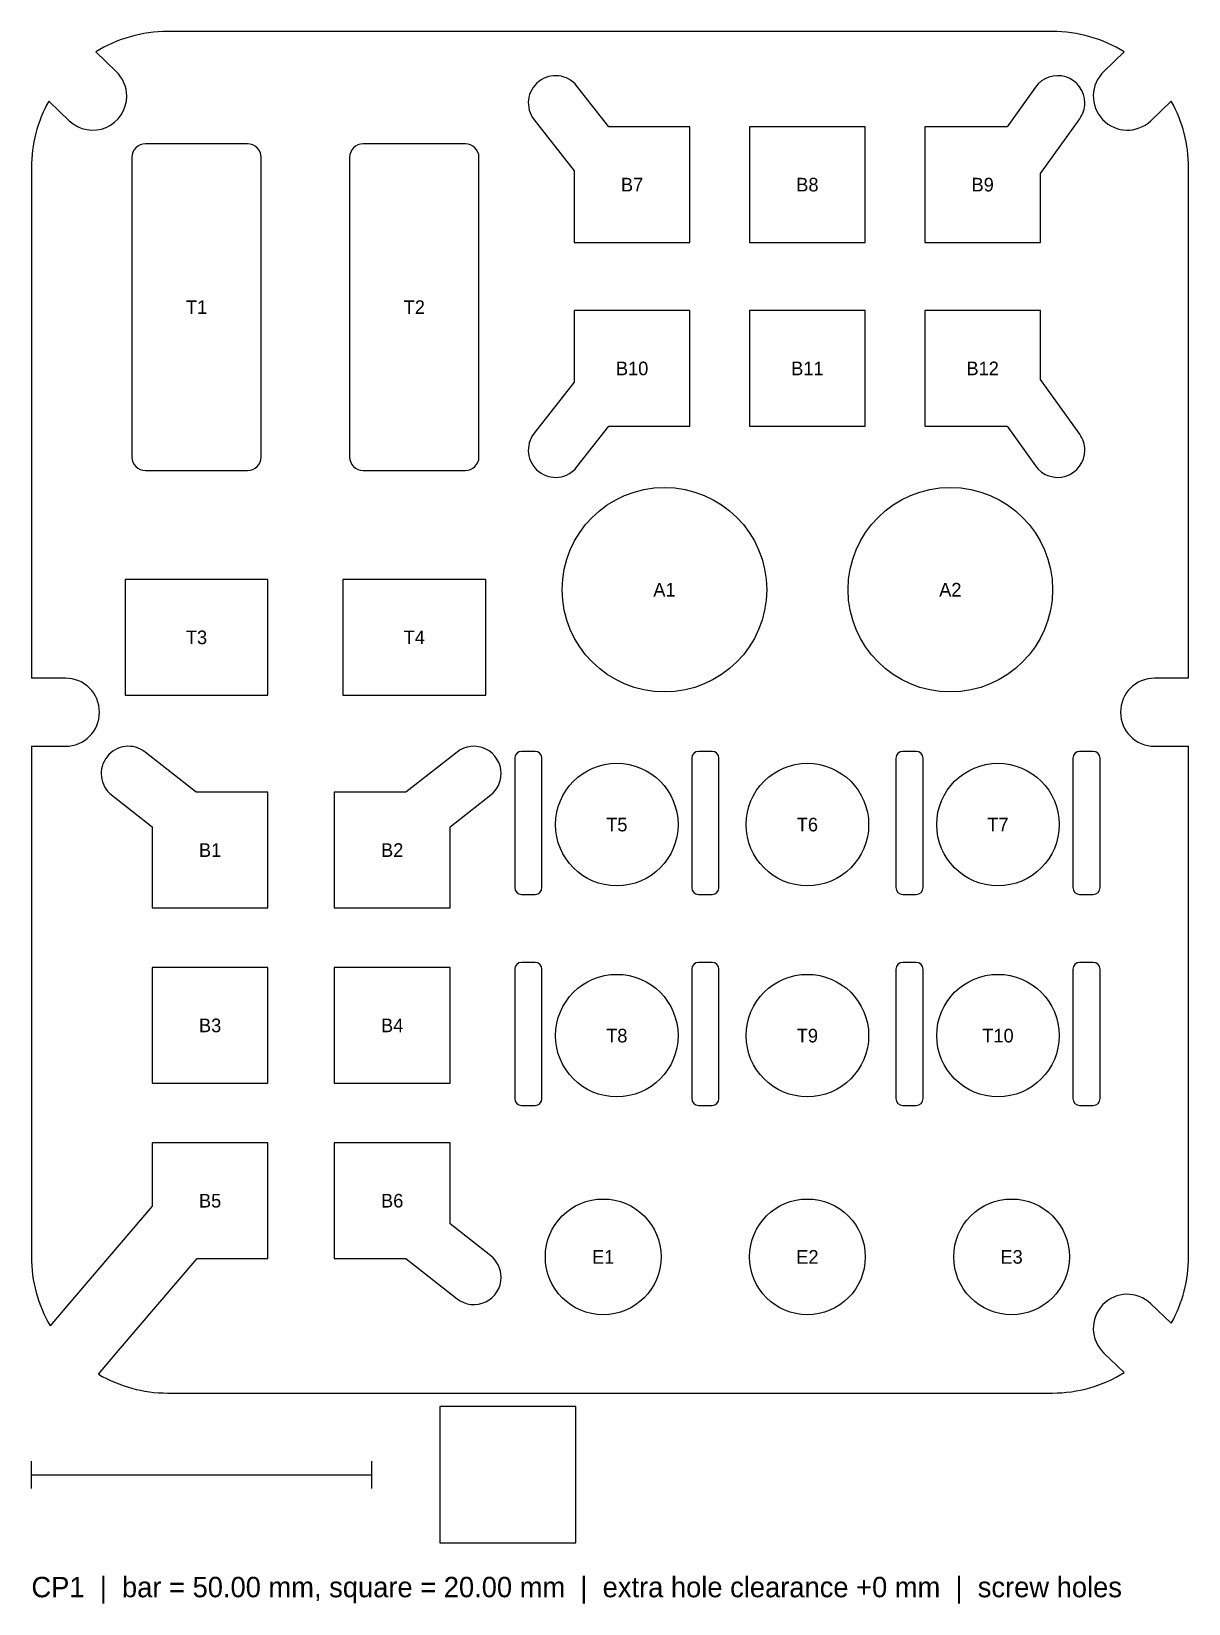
# Model space of a CAD drawing. Header units: millimetres. Extents: x 0 to 170, y -31 to 200.
import ezdxf
from ezdxf.enums import TextEntityAlignment as Align

# ---------------------------------------------------------------- set-up
doc = ezdxf.new("R2010")
doc.units = ezdxf.units.MM
for name, color, linetype in [('CHECK', 3, 'CONTINUOUS'), ('CUT', 1, 'CONTINUOUS'), ('IDS', 8, 'CONTINUOUS')]:
    doc.layers.add(name, color=color, linetype=linetype)

msp = doc.modelspace()

# ---------------------------------------------------------------- linework, layer by layer
at = {"layer": 'CHECK'}
for p, q in [((80, -2), (60, -2)), ((60, -2), (60, -22)), ((80, -22), (80, -2)), ((0, -14), (0, -10)), ((50, -14), (50, -10)), ((0, -12), (50, -12)), ((60, -22), (80, -22))]:
    msp.add_line(p, q, dxfattribs=at)
at = {"layer": 'CUT'}
for p, q in [((150, 200), (20, 200)), ((12.4452, 194.1236), (9.4374, 196.9833)), ((160.5626, 196.9833), (157.5548, 194.1236)), ((84.837, 186), (80.1453, 191.9713)), ((147.4951, 191.825), (143.3344, 186)), ((2.5357, 189.7468), (5.5548, 186.8764)), ((164.4452, 186.8764), (167.4643, 189.7468)), ((148.25, 179.1181), (154.0049, 187.175)), ((73.8547, 187.0287), (79.75, 179.5256)), ((96.75, 186), (84.837, 186)), ((96.75, 169), (96.75, 186)), ((122.5, 186), (105.5, 186)), ((105.5, 186), (105.5, 169)), ((122.5, 169), (122.5, 186)), ((143.3344, 186), (131.25, 186)), ((131.25, 186), (131.25, 169)), ((31.75, 183.5), (16.75, 183.5)), ((63.75, 183.5), (48.75, 183.5)), ((14.75, 181.5), (14.75, 137.5)), ((33.75, 137.5), (33.75, 181.5)), ((46.75, 181.5), (46.75, 137.5)), ((65.75, 137.5), (65.75, 181.5)), ((0, 180), (0, 105)), ((79.75, 179.5256), (79.75, 169)), ((148.25, 169), (148.25, 179.1181)), ((170, 105), (170, 180)), ((79.75, 169), (96.75, 169)), ((105.5, 169), (122.5, 169)), ((131.25, 169), (148.25, 169)), ((96.75, 159), (79.75, 159)), ((79.75, 159), (79.75, 148.4744)), ((96.75, 142), (96.75, 159)), ((122.5, 159), (105.5, 159)), ((105.5, 159), (105.5, 142)), ((122.5, 142), (122.5, 159)), ((148.25, 159), (131.25, 159)), ((131.25, 159), (131.25, 142)), ((148.25, 148.8819), (148.25, 159)), ((79.75, 148.4744), (73.8547, 140.9713)), ((154.0049, 140.825), (148.25, 148.8819)), ((80.1453, 136.0287), (84.837, 142)), ((84.837, 142), (96.75, 142)), ((105.5, 142), (122.5, 142)), ((131.25, 142), (143.3344, 142)), ((143.3344, 142), (147.4951, 136.175)), ((16.75, 135.5), (31.75, 135.5)), ((48.75, 135.5), (63.75, 135.5)), ((34.75, 119.5), (13.75, 119.5)), ((13.75, 119.5), (13.75, 102.5)), ((34.75, 102.5), (34.75, 119.5)), ((66.75, 119.5), (45.75, 119.5)), ((45.75, 119.5), (45.75, 102.5)), ((66.75, 102.5), (66.75, 119.5)), ((5, 105), (0, 105)), ((170, 105), (165, 105)), ((13.75, 102.5), (34.75, 102.5)), ((45.75, 102.5), (66.75, 102.5)), ((0, 95), (0, 20)), ((0, 95), (5, 95)), ((165, 95), (170, 95)), ((170, 20), (170, 95)), ((24.2244, 88.25), (16.7213, 94.1453)), ((62.5287, 94.1453), (55.0256, 88.25)), ((71, 93.25), (71, 74.25)), ((74, 94.25), (72, 94.25)), ((75, 74.25), (75, 93.25)), ((97, 93.25), (97, 74.25)), ((100, 94.25), (98, 94.25)), ((101, 74.25), (101, 93.25)), ((127, 93.25), (127, 74.25)), ((130, 94.25), (128, 94.25)), ((131, 74.25), (131, 93.25)), ((153, 93.25), (153, 74.25)), ((156, 94.25), (154, 94.25)), ((157, 74.25), (157, 93.25)), ((11.7787, 87.8547), (17.75, 83.163)), ((34.75, 88.25), (24.2244, 88.25)), ((34.75, 71.25), (34.75, 88.25)), ((55.0256, 88.25), (44.5, 88.25)), ((44.5, 88.25), (44.5, 71.25)), ((61.5, 83.163), (67.4713, 87.8547)), ((17.75, 83.163), (17.75, 71.25)), ((61.5, 71.25), (61.5, 83.163)), ((72, 73.25), (74, 73.25)), ((98, 73.25), (100, 73.25)), ((128, 73.25), (130, 73.25)), ((154, 73.25), (156, 73.25)), ((17.75, 71.25), (34.75, 71.25)), ((44.5, 71.25), (61.5, 71.25)), ((34.75, 62.5), (17.75, 62.5)), ((17.75, 62.5), (17.75, 45.5)), ((34.75, 45.5), (34.75, 62.5)), ((61.5, 62.5), (44.5, 62.5)), ((44.5, 62.5), (44.5, 45.5)), ((61.5, 45.5), (61.5, 62.5)), ((74, 63.25), (72, 63.25)), ((100, 63.25), (98, 63.25)), ((130, 63.25), (128, 63.25)), ((156, 63.25), (154, 63.25)), ((71, 62.25), (71, 43.25)), ((75, 43.25), (75, 62.25)), ((97, 62.25), (97, 43.25)), ((101, 43.25), (101, 62.25)), ((127, 62.25), (127, 43.25)), ((131, 43.25), (131, 62.25)), ((153, 62.25), (153, 43.25)), ((157, 43.25), (157, 62.25)), ((17.75, 45.5), (34.75, 45.5)), ((44.5, 45.5), (61.5, 45.5)), ((72, 42.25), (74, 42.25)), ((98, 42.25), (100, 42.25)), ((128, 42.25), (130, 42.25)), ((154, 42.25), (156, 42.25)), ((34.75, 36.75), (17.75, 36.75)), ((17.75, 36.75), (17.75, 27.4505)), ((34.75, 19.75), (34.75, 36.75)), ((61.5, 36.75), (44.5, 36.75)), ((44.5, 36.75), (44.5, 19.75)), ((61.5, 24.837), (61.5, 36.75)), ((17.75, 27.4505), (5.1964, 12.7465)), ((67.4713, 20.1453), (61.5, 24.837)), ((12.8016, 6.2535), (24.3244, 19.75)), ((24.3244, 19.75), (34.75, 19.75)), ((44.5, 19.75), (55.0256, 19.75)), ((55.0256, 19.75), (62.5287, 13.8547)), ((5.1964, 12.7465), (2.7492, 9.8802)), ((167.4643, 10.2532), (164.4452, 13.1236)), ((9.8334, 2.7768), (12.8016, 6.2535)), ((157.5548, 5.8764), (160.5626, 3.0167)), ((20, 0), (150, 0))]:
    msp.add_line(p, q, dxfattribs=at)
for centre, radius in [((93, 118), 15.019), ((135, 118), 15.019), ((86, 83.5), 9), ((114, 83.5), 9), ((142, 83.5), 9), ((86, 52.5), 9), ((114, 52.5), 9), ((142, 52.5), 9), ((84, 20), 8.5), ((114, 20), 8.5), ((144, 20), 8.5)]:
    msp.add_circle(centre, radius, dxfattribs=at)
for centre, radius, start, end in [((20, 180), 20, 90, 121.8791), ((150, 180), 20, 58.1209, 90), ((9, 190.5), 5, 0, 46.4458), ((161, 190.5), 5, 133.5542, 313.5542), ((77, 189.5), 4, 38.1572, 218.1572), ((150.75, 189.5), 4, 0, 144.4623), ((20, 180), 20, 150.8341, 180), ((9, 190.5), 5, 226.4458, 0), ((150.75, 189.5), 4, 324.4623, 0), ((150, 180), 20, 0, 29.1659), ((16.75, 181.5), 2, 90, 180), ((31.75, 181.5), 2, 0, 90), ((48.75, 181.5), 2, 90, 180), ((63.75, 181.5), 2, 0, 90), ((77, 138.5), 4, 141.8428, 321.8428), ((150.75, 138.5), 4, 0, 35.5377), ((16.75, 137.5), 2, 180, 270), ((31.75, 137.5), 2, 270, 0), ((48.75, 137.5), 2, 180, 270), ((63.75, 137.5), 2, 270, 0), ((150.75, 138.5), 4, 215.5377, 0), ((5, 100), 5, 0, 90), ((165, 100), 5, 90, 270), ((5, 100), 5, 270, 0), ((14.25, 91), 4, 51.8428, 231.8428), ((65, 91), 4, 0, 128.1572), ((72, 93.25), 1, 90, 180), ((74, 93.25), 1, 0, 90), ((98, 93.25), 1, 90, 180), ((100, 93.25), 1, 0, 90), ((128, 93.25), 1, 90, 180), ((130, 93.25), 1, 0, 90), ((154, 93.25), 1, 90, 180), ((156, 93.25), 1, 0, 90), ((65, 91), 4, 308.1572, 0), ((72, 74.25), 1, 180, 270), ((74, 74.25), 1, 270, 0), ((98, 74.25), 1, 180, 270), ((100, 74.25), 1, 270, 0), ((128, 74.25), 1, 180, 270), ((130, 74.25), 1, 270, 0), ((154, 74.25), 1, 180, 270), ((156, 74.25), 1, 270, 0), ((72, 62.25), 1, 90, 180), ((74, 62.25), 1, 0, 90), ((98, 62.25), 1, 90, 180), ((100, 62.25), 1, 0, 90), ((128, 62.25), 1, 90, 180), ((130, 62.25), 1, 0, 90), ((154, 62.25), 1, 90, 180), ((156, 62.25), 1, 0, 90), ((72, 43.25), 1, 180, 270), ((74, 43.25), 1, 270, 0), ((98, 43.25), 1, 180, 270), ((100, 43.25), 1, 270, 0), ((128, 43.25), 1, 180, 270), ((130, 43.25), 1, 270, 0), ((154, 43.25), 1, 180, 270), ((156, 43.25), 1, 270, 0), ((20, 20), 20, 180, 210.3971), ((65, 17), 4, 0, 51.8428), ((150, 20), 20, 330.8341, 0), ((65, 17), 4, 231.8428, 0), ((161, 9.5), 5, 46.4458, 226.4458), ((20, 20), 20, 239.4473, 270), ((150, 20), 20, 270, 301.8791)]:
    msp.add_arc(centre, radius, start, end, dxfattribs=at)

# ---------------------------------------------------------------- texts
at = {"layer": 'CHECK'}
msp.add_text('CP1  |  bar = 50.00 mm, square = 20.00 mm  |  extra hole clearance +0 mm  |  screw holes', height=3, dxfattribs=at).set_placement((0, -30))
at = {"layer": 'IDS'}
for s, p in [('B7', (88.25, 176.5)), ('B8', (114, 176.5)), ('B9', (139.75, 176.5)), ('T1', (24.25, 158.5)), ('T2', (56.25, 158.5)), ('B10', (88.25, 149.5)), ('B11', (114, 149.5)), ('B12', (139.75, 149.5)), ('A1', (93, 117)), ('A2', (135, 117)), ('T3', (24.25, 110)), ('T4', (56.25, 110)), ('T5', (86, 82.5)), ('T6', (114, 82.5)), ('T7', (142, 82.5)), ('B1', (26.25, 78.75)), ('B2', (53, 78.75)), ('B3', (26.25, 53)), ('B4', (53, 53)), ('T8', (86, 51.5)), ('T9', (114, 51.5)), ('T10', (142, 51.5)), ('B5', (26.25, 27.25)), ('B6', (53, 27.25)), ('E1', (84, 19)), ('E2', (114, 19)), ('E3', (144, 19))]:
    msp.add_text(s, height=2, dxfattribs=at).set_placement(p, align=Align.CENTER)

doc.saveas('drawing.dxf')
